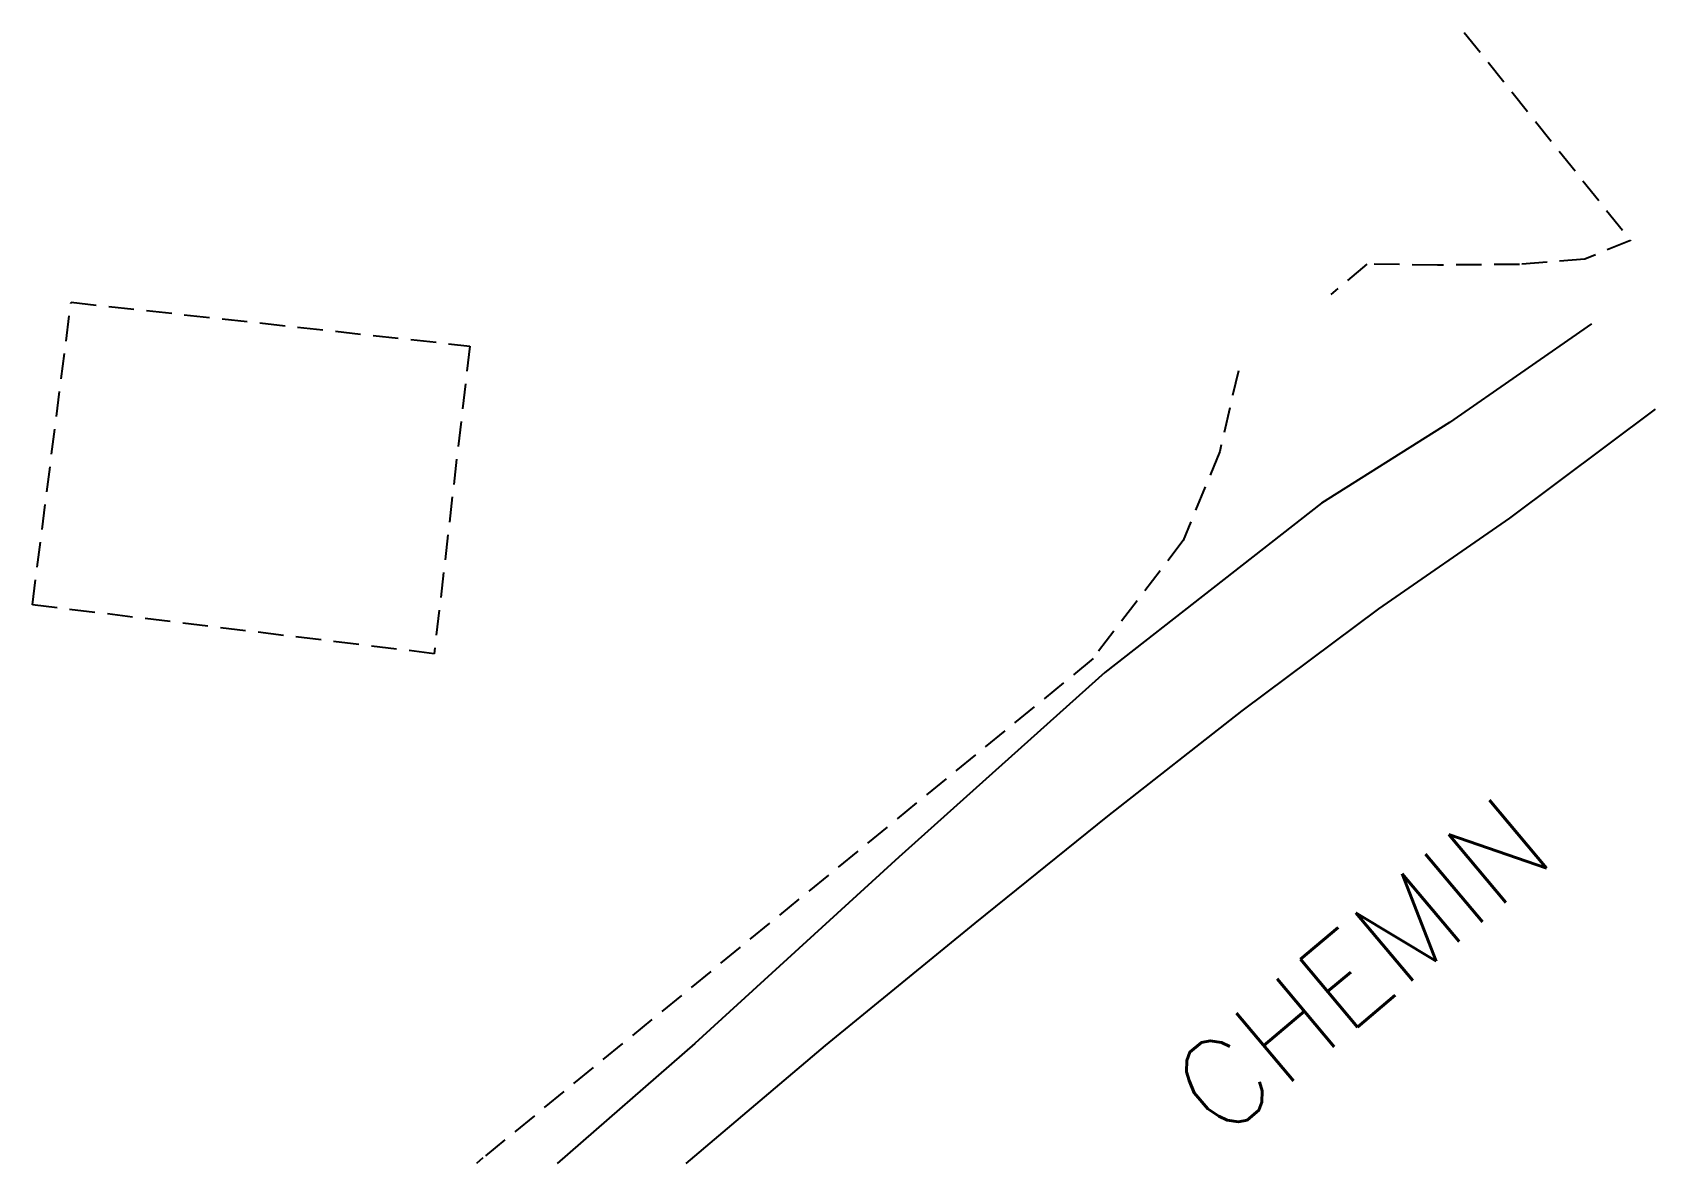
# Model space of a CAD drawing. Header units: millimetres. Extents: x 96009 to 97000, y 132000 to 133001.
# Drawn here: x 96036.39 to 96068.43, y 132000 to 132022.33 of the extents above; entities that cross this region are included whole.
import ezdxf

# ---------------------------------------------------------------- set-up
doc = ezdxf.new("R2010")
doc.units = ezdxf.units.MM
doc.linetypes.add('DASHED', pattern=[0.75, 0.5, -0.25])
for name, color, linetype in [('W0071', 7, 'CONTINUOUS'), ('W0112', 1, 'DASHED'), ('W0989', 7, 'CONTINUOUS')]:
    doc.layers.add(name, color=color, linetype=linetype)
doc.styles.get("Standard").update_dxf_attribs({"font": 'romans.shx', "width": 0.85})

msp = doc.modelspace()

# ---------------------------------------------------------------- linework, layer by layer
at = {"layer": 'W0071'}
for points in [[(96067.171, 132016.576), (96064.365, 132014.629), (96061.84, 132013.04), (96057.557, 132009.697), (96053.496, 132006.049), (96049.466, 132002.367), (96046.746, 132000)], [(96049.292, 132000), (96052.045, 132002.328), (96054.997, 132004.748), (96057.62, 132006.86), (96060.272, 132008.938), (96062.969, 132010.953), (96065.553, 132012.74), (96068.432, 132014.891)]]:
    msp.add_lwpolyline(points, dxfattribs=at)
at = {"layer": 'W0112'}
for points in [[(96064.657, 132022.33), (96067.939, 132018.224), (96067.037, 132017.857), (96065.749, 132017.752), (96064.129, 132017.736), (96062.734, 132017.758), (96062.024, 132017.157)], [(96060.196, 132015.649), (96059.827, 132014.055), (96059.105, 132012.299), (96057.327, 132009.968), (96045.282, 132000.114), (96045.153, 132000)]]:
    msp.add_lwpolyline(points, dxfattribs=at)
msp.add_lwpolyline([(96036.389, 132011.029), (96037.15, 132017.003), (96045.022, 132016.14), (96044.32, 132010.065)], close=True, dxfattribs=at)

# ---------------------------------------------------------------- texts
at = {"layer": 'W0989'}
msp.add_text('CHEMIN', height=1.75, rotation=40.0714, dxfattribs=at).set_placement((96059.851, 132000.424))

doc.saveas('drawing.dxf')
